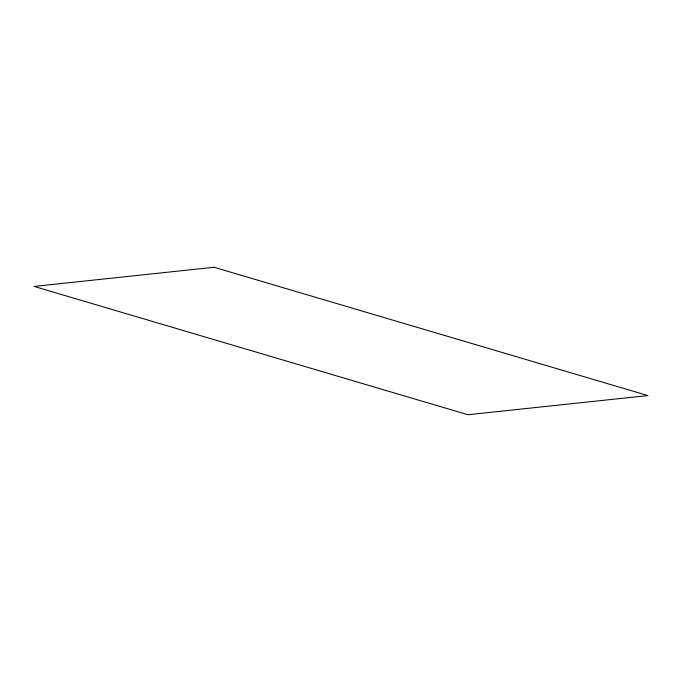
<?xml version="1.0" encoding="UTF-8"?>
<svg xmlns="http://www.w3.org/2000/svg" width="682" height="682" viewBox="0 0 682 682"><rect width="100%" height="100%" fill="white"/><g stroke="black" fill="none" stroke-linecap="round" stroke-linejoin="round"><path stroke-width="1.02" d="M214.054 267.267L34.1 286.423L467.946 414.733L647.9 395.577L214.054 267.267"/></g></svg>
